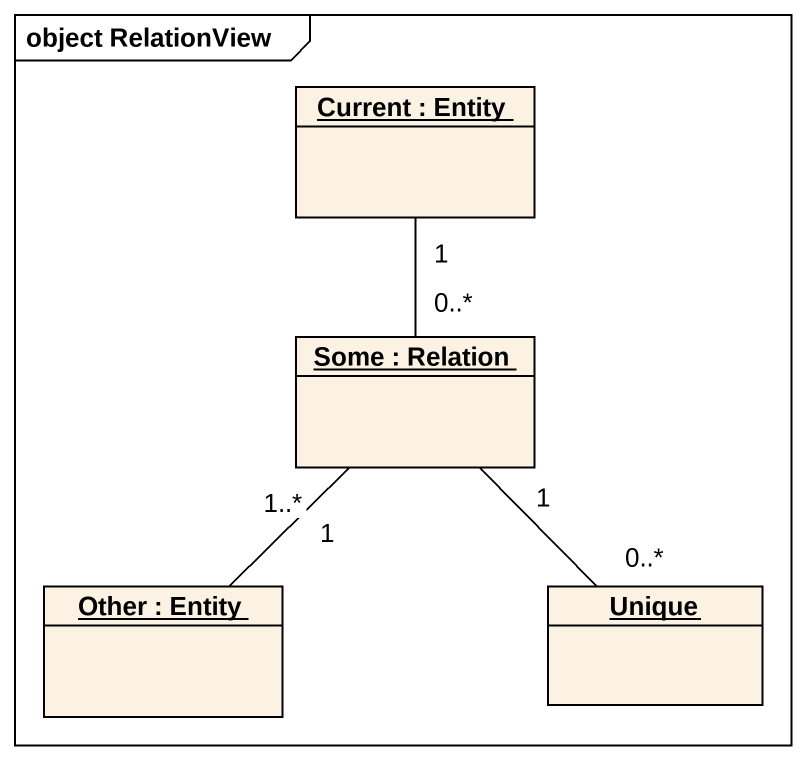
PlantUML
@startuml
mainframe object RelationView
hide circle
hide empty members
object "Current : Entity" as Current
object "Some : Relation" as Some
object "Other : Entity" as Other
object Unique
Current "1" -- "0..*" Some
Some "1" -- "1..*" Other
Some "1" -- "0..*" Unique
@enduml
